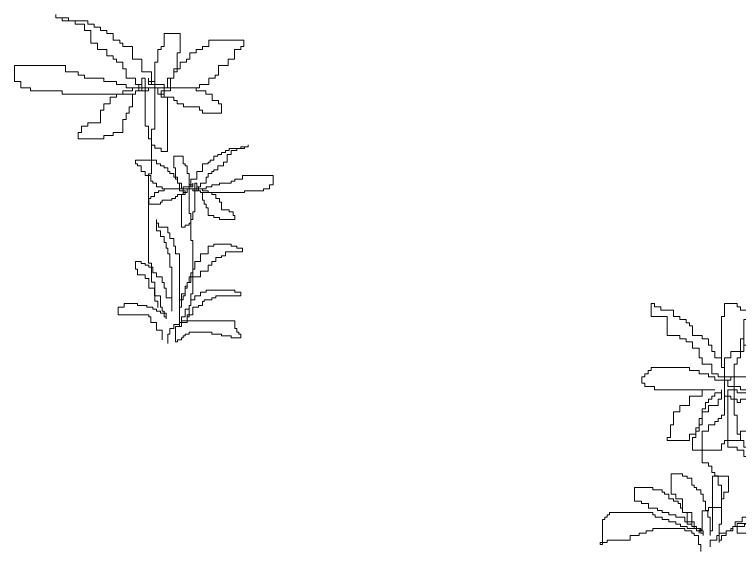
# Model space of a CAD drawing. Header units: millimetres. Extents: x -37049 to 129367, y 25385 to 90033.
# Drawn here: x 22483 to 24635, y 52378 to 53971 of the extents above; entities that cross this region are included whole.
import ezdxf

# ---------------------------------------------------------------- set-up
doc = ezdxf.new("R2010")
doc.units = ezdxf.units.MM
doc.header["$MEASUREMENT"] = 0
doc.layers.add('NCAY', color=3, linetype='Continuous', lineweight=13)

# ---------------------------------------------------------------- blocks, each defined once
blk = doc.blocks.new('A$C1D4E676D')
at = {"layer": 'NCAY', "color": 7}
for p, q in [((123, 966.6), (123, 976)), ((123, 976), (123, 966.6)), ((160.8, 966.6), (123, 966.6)), ((123, 966.6), (141.9, 966.6)), ((141.9, 966.6), (141.9, 957.1)), ((141.9, 957.1), (179.7, 957.1)), ((160.8, 957.1), (160.8, 966.6)), ((217.6, 957.1), (160.8, 957.1)), ((179.7, 957.1), (179.7, 947.7)), ((179.7, 947.7), (208.1, 947.7)), ((208.1, 947.7), (208.1, 928.8)), ((217.6, 947.7), (217.6, 957.1)), ((236.5, 947.7), (217.6, 947.7)), ((236.5, 938.2), (236.5, 947.7)), ((208.1, 928.8), (227, 928.8)), ((227, 928.8), (227, 891)), ((255.4, 938.2), (236.5, 938.2)), ((255.4, 928.8), (255.4, 938.2)), ((274.3, 928.8), (255.4, 928.8)), ((274.3, 919.3), (274.3, 928.8)), ((293.2, 919.3), (274.3, 919.3)), ((293.2, 900.4), (293.2, 919.3)), ((491.9, 919.3), (444.6, 919.3)), ((444.6, 919.3), (444.6, 881.5)), ((491.9, 862.6), (491.9, 919.3)), ((227, 891), (245.9, 891)), ((245.9, 891), (245.9, 872.1)), ((312.2, 900.4), (293.2, 900.4)), ((312.2, 891), (312.2, 900.4)), ((321.6, 891), (312.2, 891)), ((321.6, 881.5), (321.6, 891)), ((577, 900.4), (577, 881.5)), ((681.1, 900.4), (577, 900.4)), ((681.1, 881.5), (681.1, 900.4)), ((245.9, 872.1), (274.3, 872.1)), ((274.3, 872.1), (274.3, 853.2)), ((350, 881.5), (321.6, 881.5)), ((350, 843.7), (350, 881.5)), ((435.1, 872.1), (425.7, 872.1)), ((425.7, 872.1), (425.7, 834.3)), ((444.6, 881.5), (435.1, 881.5)), ((435.1, 881.5), (435.1, 872.1)), ((482.4, 806), (482.4, 862.6)), ((482.4, 862.6), (491.9, 862.6)), ((520.3, 862.6), (520.3, 843.7)), ((539.2, 862.6), (520.3, 862.6)), ((558.1, 872.1), (539.2, 872.1)), ((539.2, 872.1), (539.2, 862.6)), ((577, 881.5), (558.1, 881.5)), ((558.1, 881.5), (558.1, 872.1)), ((652.7, 843.7), (652.7, 872.1)), ((652.7, 872.1), (671.6, 872.1)), ((671.6, 872.1), (671.6, 881.5)), ((671.6, 881.5), (681.1, 881.5)), ((274.3, 853.2), (293.2, 853.2)), ((293.2, 853.2), (293.2, 843.7)), ((293.2, 843.7), (302.7, 843.7)), ((302.7, 843.7), (302.7, 834.3)), ((378.4, 843.7), (350, 843.7)), ((378.4, 806), (378.4, 843.7)), ((520.3, 843.7), (510.8, 843.7)), ((510.8, 843.7), (510.8, 834.3)), ((633.8, 824.9), (633.8, 843.7)), ((633.8, 843.7), (652.7, 843.7)), ((151.3, 824.9), (0, 824.9)), ((0, 824.9), (0, 777.6)), ((151.3, 806), (151.3, 824.9)), ((302.7, 834.3), (321.6, 834.3)), ((321.6, 834.3), (321.6, 815.4)), ((416.2, 834.3), (416.2, 635.9)), ((425.7, 834.3), (416.2, 834.3)), ((510.8, 834.3), (491.9, 834.3)), ((491.9, 834.3), (491.9, 815.4)), ((605.4, 796.5), (605.4, 824.9)), ((605.4, 824.9), (633.8, 824.9)), ((189.2, 806), (151.3, 806)), ((189.2, 796.5), (189.2, 806)), ((208.1, 796.5), (189.2, 796.5)), ((208.1, 787.1), (208.1, 796.5)), ((321.6, 815.4), (331.1, 815.4)), ((331.1, 815.4), (331.1, 787.1)), ((406.7, 806), (378.4, 806)), ((406.7, 768.2), (406.7, 806)), ((473, 815.4), (473, 787.1)), ((491.9, 815.4), (473, 815.4)), ((473, 787.1), (473, 806)), ((473, 806), (482.4, 806)), ((595.9, 787.1), (595.9, 796.5)), ((595.9, 796.5), (605.4, 796.5)), ((0, 777.6), (18.9, 777.6)), ((18.9, 777.6), (18.9, 758.7)), ((264.9, 787.1), (208.1, 787.1)), ((264.9, 777.6), (264.9, 787.1)), ((302.7, 777.6), (264.9, 777.6)), ((302.7, 768.2), (302.7, 777.6)), ((331.1, 787.1), (359.4, 787.1)), ((359.4, 787.1), (359.4, 768.2)), ((378.4, 768.2), (378.4, 787.1)), ((378.4, 787.1), (387.8, 787.1)), ((387.8, 787.1), (387.8, 645.3)), ((397.3, 768.2), (397.3, 787.1)), ((397.3, 787.1), (397.3, 777.6)), ((397.3, 777.6), (416.2, 777.6)), ((416.2, 777.6), (416.2, 768.2)), ((473, 787.1), (454, 787.1)), ((454, 787.1), (454, 758.7)), ((463.5, 749.3), (463.5, 787.1)), ((463.5, 787.1), (473, 787.1)), ((577, 768.2), (577, 787.1)), ((577, 787.1), (595.9, 787.1)), ((18.9, 758.7), (47.3, 758.7)), ((47.3, 758.7), (47.3, 749.3)), ((331.1, 768.2), (302.7, 768.2)), ((331.1, 758.7), (331.1, 768.2)), ((368.9, 758.7), (331.1, 758.7)), ((416.2, 758.7), (350, 758.7)), ((350, 758.7), (350, 749.3)), ((359.4, 768.2), (378.4, 768.2)), ((368.9, 749.3), (368.9, 768.2)), ((368.9, 768.2), (378.4, 768.2)), ((368.9, 749.3), (368.9, 758.7)), ((378.4, 768.2), (378.4, 758.7)), ((378.4, 758.7), (397.3, 758.7)), ((378.4, 749.3), (378.4, 758.7)), ((378.4, 758.7), (416.2, 758.7)), ((416.2, 768.2), (397.3, 768.2)), ((397.3, 758.7), (397.3, 749.3)), ((416.2, 768.2), (444.6, 768.2)), ((416.2, 758.7), (416.2, 768.2)), ((539.2, 758.7), (416.2, 758.7)), ((416.2, 758.7), (548.6, 758.7)), ((425.7, 758.7), (416.2, 758.7)), ((425.7, 739.8), (425.7, 758.7)), ((444.6, 768.2), (444.6, 730.4)), ((454, 758.7), (444.6, 758.7)), ((444.6, 758.7), (444.6, 749.3)), ((539.2, 749.3), (539.2, 758.7)), ((548.6, 768.2), (577, 768.2)), ((548.6, 758.7), (548.6, 768.2)), ((47.3, 749.3), (141.9, 749.3)), ((141.9, 749.3), (141.9, 739.8)), ((141.9, 739.8), (359.4, 739.8)), ((321.6, 739.8), (302.7, 739.8)), ((302.7, 739.8), (302.7, 730.4)), ((321.6, 749.3), (321.6, 739.8)), ((350, 749.3), (321.6, 749.3)), ((350, 739.8), (359.4, 739.8)), ((350, 702), (350, 739.8)), ((359.4, 739.8), (359.4, 749.3)), ((359.4, 739.8), (359.4, 749.3)), ((359.4, 749.3), (378.4, 749.3)), ((359.4, 749.3), (368.9, 749.3)), ((397.3, 749.3), (368.9, 749.3)), ((435.1, 739.8), (425.7, 739.8)), ((435.1, 749.3), (435.1, 730.4)), ((444.6, 749.3), (435.1, 749.3)), ((435.1, 730.4), (435.1, 739.8)), ((435.1, 730.4), (435.1, 739.8)), ((435.1, 739.8), (444.6, 739.8)), ((444.6, 739.8), (444.6, 749.3)), ((444.6, 749.3), (463.5, 749.3)), ((567.5, 749.3), (539.2, 749.3)), ((567.5, 739.8), (567.5, 749.3)), ((586.5, 739.8), (567.5, 739.8)), ((586.5, 720.9), (586.5, 739.8)), ((283.8, 711.5), (264.9, 711.5)), ((264.9, 711.5), (264.9, 692.6)), ((302.7, 730.4), (283.8, 730.4)), ((283.8, 730.4), (283.8, 711.5)), ((454, 730.4), (435.1, 730.4)), ((444.6, 730.4), (473, 730.4)), ((454, 569.8), (454, 730.4)), ((473, 730.4), (473, 720.9)), ((473, 720.9), (482.4, 720.9)), ((482.4, 720.9), (482.4, 711.5)), ((482.4, 711.5), (501.3, 711.5)), ((501.3, 711.5), (501.3, 702)), ((605.4, 720.9), (586.5, 720.9)), ((605.4, 711.5), (605.4, 720.9)), ((614.8, 711.5), (605.4, 711.5)), ((614.8, 683.1), (614.8, 711.5)), ((264.9, 692.6), (255.4, 692.6)), ((255.4, 692.6), (255.4, 654.8)), ((340.5, 683.1), (340.5, 702)), ((340.5, 702), (350, 702)), ((501.3, 702), (548.6, 702)), ((548.6, 702), (548.6, 692.6)), ((548.6, 692.6), (558.1, 692.6)), ((558.1, 692.6), (558.1, 683.1)), ((331.1, 664.2), (331.1, 683.1)), ((331.1, 683.1), (340.5, 683.1)), ((558.1, 683.1), (614.8, 683.1)), ((217.6, 654.8), (217.6, 645.3)), ((255.4, 654.8), (217.6, 654.8)), ((321.6, 626.5), (321.6, 664.2)), ((321.6, 664.2), (331.1, 664.2)), ((198.6, 626.5), (189.2, 626.5)), ((189.2, 626.5), (189.2, 607.6)), ((217.6, 645.3), (198.6, 645.3)), ((198.6, 645.3), (198.6, 626.5)), ((293.2, 617), (293.2, 626.5)), ((293.2, 626.5), (321.6, 626.5)), ((387.8, 645.3), (397.3, 645.3)), ((397.3, 645.3), (397.3, 607.6)), ((416.2, 635.9), (406.7, 635.9)), ((406.7, 635.9), (406.7, 503.6)), ((189.2, 607.6), (264.9, 607.6)), ((264.9, 607.6), (264.9, 617)), ((264.9, 617), (293.2, 617)), ((397.3, 607.6), (406.7, 607.6)), ((406.7, 607.6), (406.7, 588.7)), ((406.7, 588.7), (416.2, 588.7)), ((416.2, 588.7), (416.2, 579.2)), ((671.3, 578.2), (671.3, 583.9)), ((671.3, 583.9), (694, 583.9)), ((694, 583.9), (682.6, 583.9)), ((682.6, 583.9), (682.6, 578.2)), ((694, 583.9), (694, 589.5)), ((694, 589.5), (694, 583.9)), ((416.2, 579.2), (435.1, 579.2)), ((435.1, 579.2), (435.1, 569.8)), ((435.1, 569.8), (454, 569.8)), ((603.2, 555.5), (603.2, 561.2)), ((603.2, 561.2), (614.5, 561.2)), ((614.5, 566.9), (625.9, 566.9)), ((614.5, 561.2), (614.5, 566.9)), ((625.9, 566.9), (625.9, 572.5)), ((625.9, 572.5), (637.2, 572.5)), ((642.9, 561.2), (631.5, 561.2)), ((631.5, 561.2), (631.5, 538.5)), ((637.2, 572.5), (637.2, 578.2)), ((637.2, 578.2), (671.3, 578.2)), ((659.9, 572.5), (642.9, 572.5)), ((642.9, 572.5), (642.9, 561.2)), ((659.9, 578.2), (659.9, 572.5)), ((682.6, 578.2), (659.9, 578.2)), ((359.1, 532.8), (359.1, 544.2)), ((359.1, 544.2), (421.5, 544.2)), ((421.5, 544.2), (421.5, 532.8)), ((472.6, 521.5), (472.6, 555.5)), ((472.6, 555.5), (501, 555.5)), ((501, 555.5), (501, 532.8)), ((574.8, 532.8), (574.8, 538.5)), ((574.8, 538.5), (580.5, 538.5)), ((580.5, 538.5), (580.5, 544.2)), ((580.5, 544.2), (591.8, 544.2)), ((591.8, 544.2), (591.8, 555.5)), ((591.8, 555.5), (603.2, 555.5)), ((631.5, 538.5), (620.2, 538.5)), ((620.2, 538.5), (620.2, 527.2)), ((364.8, 532.8), (359.1, 532.8)), ((364.8, 527.2), (364.8, 532.8)), ((376.1, 527.2), (364.8, 527.2)), ((376.1, 510.2), (376.1, 527.2)), ((421.5, 532.8), (432.9, 532.8)), ((432.9, 532.8), (432.9, 527.2)), ((432.9, 527.2), (444.2, 527.2)), ((444.2, 527.2), (444.2, 521.5)), ((444.2, 521.5), (455.6, 521.5)), ((455.6, 521.5), (455.6, 510.2)), ((478.3, 521.5), (472.6, 521.5)), ((478.3, 487.5), (478.3, 521.5)), ((501, 532.8), (506.7, 532.8)), ((506.7, 532.8), (506.7, 527.2)), ((506.7, 527.2), (512.3, 527.2)), ((512.3, 527.2), (512.3, 504.5)), ((557.8, 532.8), (574.8, 532.8)), ((557.8, 510.2), (557.8, 532.8)), ((620.2, 527.2), (603.2, 527.2)), ((603.2, 527.2), (603.2, 515.8)), ((387.5, 510.2), (376.1, 510.2)), ((387.5, 498.8), (387.5, 510.2)), ((404.5, 498.8), (387.5, 498.8)), ((397.3, 503.6), (397.3, 239.1)), ((406.7, 503.6), (397.3, 503.6)), ((404.5, 481.8), (404.5, 498.8)), ((455.6, 510.2), (461.3, 510.2)), ((461.3, 510.2), (461.3, 504.5)), ((461.3, 504.5), (472.6, 504.5)), ((472.6, 504.5), (472.6, 493.2)), ((512.3, 504.5), (518, 504.5)), ((518, 504.5), (518, 385.5)), ((540.7, 510.2), (557.8, 510.2)), ((540.7, 487.5), (540.7, 510.2)), ((586.1, 504.5), (574.8, 504.5)), ((574.8, 504.5), (574.8, 493.2)), ((591.8, 510.2), (586.1, 510.2)), ((586.1, 510.2), (586.1, 504.5)), ((603.2, 515.8), (591.8, 515.8)), ((591.8, 515.8), (591.8, 510.2)), ((676.9, 487.5), (676.9, 498.8)), ((676.9, 498.8), (767.7, 498.8)), ((767.7, 498.8), (767.7, 470.5)), ((410.2, 481.8), (404.5, 481.8)), ((410.2, 476.2), (410.2, 481.8)), ((421.5, 476.2), (410.2, 476.2)), ((421.5, 464.8), (421.5, 476.2)), ((472.6, 493.2), (484, 493.2)), ((484, 487.5), (478.3, 487.5)), ((484, 493.2), (484, 476.2)), ((484, 476.2), (484, 487.5)), ((484, 476.2), (495.3, 476.2)), ((489.6, 476.2), (484, 476.2)), ((489.6, 453.5), (489.6, 476.2)), ((495.3, 476.2), (495.3, 459.2)), ((523.7, 464.8), (523.7, 487.5)), ((523.7, 487.5), (540.7, 487.5)), ((529.4, 464.8), (529.4, 476.2)), ((529.4, 476.2), (529.4, 470.5)), ((535.1, 476.2), (535.1, 391.1)), ((540.7, 476.2), (535.1, 476.2)), ((540.7, 464.8), (540.7, 476.2)), ((569.1, 476.2), (552.1, 476.2)), ((552.1, 476.2), (552.1, 464.8)), ((574.8, 493.2), (569.1, 493.2)), ((569.1, 493.2), (569.1, 476.2)), ((608.8, 470.5), (608.8, 476.2)), ((608.8, 476.2), (642.9, 476.2)), ((642.9, 476.2), (642.9, 481.8)), ((642.9, 481.8), (654.2, 481.8)), ((654.2, 481.8), (654.2, 487.5)), ((654.2, 487.5), (676.9, 487.5)), ((438.6, 464.8), (421.5, 464.8)), ((427.2, 453.5), (444.2, 453.5)), ((427.2, 447.8), (427.2, 453.5)), ((438.6, 459.2), (438.6, 464.8)), ((518, 459.2), (438.6, 459.2)), ((444.2, 453.5), (444.2, 459.2)), ((444.2, 459.2), (518, 459.2)), ((501, 453.5), (489.6, 453.5)), ((495.3, 459.2), (501, 459.2)), ((518, 464.8), (501, 464.8)), ((501, 464.8), (501, 442.1)), ((501, 459.2), (501, 453.5)), ((501, 453.5), (506.7, 453.5)), ((501, 447.8), (501, 453.5)), ((506.7, 453.5), (506.7, 442.1)), ((512.3, 447.8), (512.3, 459.2)), ((512.3, 459.2), (518, 459.2)), ((529.4, 470.5), (518, 470.5)), ((518, 470.5), (518, 464.8)), ((518, 459.2), (518, 464.8)), ((518, 464.8), (529.4, 464.8)), ((540.7, 459.2), (518, 459.2)), ((518, 459.2), (557.8, 459.2)), ((529.4, 459.2), (529.4, 453.5)), ((540.7, 459.2), (529.4, 459.2)), ((529.4, 453.5), (546.4, 453.5)), ((552.1, 464.8), (540.7, 464.8)), ((540.7, 464.8), (540.7, 459.2)), ((546.4, 464.8), (540.7, 464.8)), ((540.7, 453.5), (540.7, 459.2)), ((552.1, 453.5), (540.7, 453.5)), ((546.4, 453.5), (546.4, 464.8)), ((546.4, 459.2), (569.1, 459.2)), ((546.4, 453.5), (546.4, 459.2)), ((552.1, 453.5), (546.4, 453.5)), ((552.1, 447.8), (552.1, 453.5)), ((552.1, 447.8), (552.1, 453.5)), ((557.8, 459.2), (557.8, 453.5)), ((557.8, 453.5), (574.8, 453.5)), ((569.1, 459.2), (569.1, 464.8)), ((569.1, 464.8), (586.1, 464.8)), ((574.8, 453.5), (574.8, 447.8)), ((586.1, 464.8), (586.1, 470.5)), ((586.1, 470.5), (608.8, 470.5)), ((739.4, 453.5), (682.6, 453.5)), ((682.6, 453.5), (682.6, 447.8)), ((756.4, 459.2), (739.4, 459.2)), ((739.4, 459.2), (739.4, 453.5)), ((767.7, 470.5), (756.4, 470.5)), ((756.4, 470.5), (756.4, 459.2)), ((398.8, 413.8), (398.8, 430.8)), ((398.8, 430.8), (404.5, 430.8)), ((404.5, 430.8), (404.5, 436.5)), ((404.5, 436.5), (415.9, 436.5)), ((415.9, 436.5), (415.9, 447.8)), ((415.9, 447.8), (427.2, 447.8)), ((478.3, 430.8), (466.9, 430.8)), ((466.9, 430.8), (466.9, 425.1)), ((484, 436.5), (478.3, 436.5)), ((478.3, 436.5), (478.3, 430.8)), ((501, 442.1), (484, 442.1)), ((484, 442.1), (484, 436.5)), ((495.3, 345.8), (495.3, 442.1)), ((495.3, 442.1), (506.7, 442.1)), ((506.7, 447.8), (501, 447.8)), ((506.7, 442.1), (506.7, 447.8)), ((506.7, 447.8), (512.3, 447.8)), ((506.7, 442.1), (506.7, 447.8)), ((682.6, 447.8), (552.1, 447.8)), ((557.8, 447.8), (552.1, 447.8)), ((557.8, 425.1), (557.8, 447.8)), ((574.8, 447.8), (586.1, 447.8)), ((586.1, 447.8), (586.1, 442.1)), ((586.1, 442.1), (597.5, 442.1)), ((597.5, 442.1), (597.5, 430.8)), ((597.5, 430.8), (608.8, 430.8)), ((608.8, 430.8), (608.8, 419.5)), ((432.9, 413.8), (398.8, 413.8)), ((438.6, 419.5), (432.9, 419.5)), ((432.9, 419.5), (432.9, 413.8)), ((466.9, 425.1), (438.6, 425.1)), ((438.6, 425.1), (438.6, 419.5)), ((563.4, 425.1), (557.8, 425.1)), ((563.4, 413.8), (563.4, 425.1)), ((569.1, 413.8), (563.4, 413.8)), ((569.1, 402.5), (569.1, 413.8)), ((608.8, 419.5), (614.5, 419.5)), ((614.5, 419.5), (614.5, 396.8)), ((535.1, 391.1), (529.4, 391.1)), ((529.4, 391.1), (529.4, 368.5)), ((574.8, 402.5), (569.1, 402.5)), ((574.8, 379.8), (574.8, 402.5)), ((614.5, 396.8), (637.2, 396.8)), ((637.2, 396.8), (637.2, 391.1)), ((637.2, 391.1), (648.6, 391.1)), ((648.6, 391.1), (648.6, 379.8)), ((421.5, 357.1), (421.5, 368.5)), ((421.5, 368.5), (421.5, 334.4)), ((518, 385.5), (523.7, 385.5)), ((523.7, 385.5), (523.7, 306.1)), ((529.4, 368.5), (523.7, 368.5)), ((523.7, 368.5), (523.7, 357.1)), ((591.8, 379.8), (574.8, 379.8)), ((591.8, 374.1), (591.8, 379.8)), ((608.8, 374.1), (591.8, 374.1)), ((608.8, 368.5), (608.8, 374.1)), ((654.2, 368.5), (608.8, 368.5)), ((648.6, 379.8), (654.2, 379.8)), ((654.2, 379.8), (654.2, 368.5)), ((427.2, 357.1), (421.5, 357.1)), ((427.2, 345.8), (427.2, 357.1)), ((455.6, 345.8), (427.2, 345.8)), ((455.6, 328.8), (455.6, 345.8)), ((506.7, 345.8), (495.3, 345.8)), ((518, 351.4), (506.7, 351.4)), ((506.7, 351.4), (506.7, 345.8)), ((523.7, 357.1), (518, 357.1)), ((518, 357.1), (518, 351.4)), ((421.5, 334.4), (432.9, 334.4)), ((432.9, 334.4), (432.9, 317.4)), ((461.3, 328.8), (455.6, 328.8)), ((461.3, 311.8), (461.3, 328.8)), ((432.9, 317.4), (444.2, 317.4)), ((444.2, 317.4), (444.2, 300.4)), ((472.6, 311.8), (461.3, 311.8)), ((472.6, 289.1), (472.6, 311.8)), ((523.7, 306.1), (529.4, 306.1)), ((529.4, 306.1), (529.4, 147.4)), ((444.2, 300.4), (449.9, 300.4)), ((449.9, 300.4), (449.9, 283.4)), ((449.9, 283.4), (455.6, 283.4)), ((455.6, 283.4), (455.6, 266.4)), ((478.3, 289.1), (472.6, 289.1)), ((478.3, 266.4), (478.3, 289.1)), ((574.8, 289.1), (574.8, 266.4)), ((591.8, 289.1), (574.8, 289.1)), ((642.9, 294.8), (591.8, 294.8)), ((591.8, 294.8), (591.8, 289.1)), ((642.9, 289.1), (642.9, 294.8)), ((659.9, 289.1), (642.9, 289.1)), ((659.9, 283.4), (659.9, 289.1)), ((676.9, 283.4), (659.9, 283.4)), ((676.9, 272.1), (676.9, 283.4)), ((455.6, 266.4), (461.3, 266.4)), ((461.3, 266.4), (461.3, 226.7)), ((489.6, 266.4), (478.3, 266.4)), ((489.6, 102), (489.6, 266.4)), ((574.8, 266.4), (552.1, 266.4)), ((552.1, 266.4), (552.1, 243.7)), ((614.5, 255.1), (614.5, 260.8)), ((614.5, 260.8), (625.9, 260.8)), ((625.9, 260.8), (625.9, 272.1)), ((625.9, 272.1), (676.9, 272.1)), ((376.1, 243.7), (359.1, 243.7)), ((359.1, 243.7), (359.1, 221.1)), ((376.1, 238.1), (376.1, 243.7)), ((387.5, 238.1), (376.1, 238.1)), ((387.5, 232.4), (387.5, 238.1)), ((397.3, 239.1), (406.7, 239.1)), ((406.7, 239.1), (406.7, 182.4)), ((535.1, 243.7), (535.1, 221.1)), ((552.1, 243.7), (535.1, 243.7)), ((586.1, 232.4), (586.1, 243.7)), ((586.1, 243.7), (597.5, 243.7)), ((597.5, 243.7), (597.5, 255.1)), ((597.5, 255.1), (614.5, 255.1)), ((359.1, 221.1), (364.8, 221.1)), ((364.8, 221.1), (364.8, 204.1)), ((398.8, 232.4), (387.5, 232.4)), ((398.8, 226.7), (398.8, 232.4)), ((410.2, 226.7), (398.8, 226.7)), ((410.2, 209.7), (410.2, 226.7)), ((461.3, 226.7), (466.9, 226.7)), ((466.9, 226.7), (466.9, 96.4)), ((535.1, 221.1), (529.4, 221.1)), ((529.4, 221.1), (529.4, 209.7)), ((552.1, 215.4), (574.8, 215.4)), ((552.1, 198.4), (552.1, 215.4)), ((574.8, 215.4), (574.8, 232.4)), ((574.8, 232.4), (586.1, 232.4)), ((364.8, 204.1), (387.5, 204.1)), ((387.5, 204.1), (387.5, 192.7)), ((421.5, 209.7), (410.2, 209.7)), ((421.5, 198.4), (421.5, 209.7)), ((438.6, 198.4), (421.5, 198.4)), ((438.6, 181.4), (438.6, 198.4)), ((523.7, 198.4), (518, 198.4)), ((518, 198.4), (518, 181.4)), ((529.4, 209.7), (523.7, 209.7)), ((523.7, 209.7), (523.7, 198.4)), ((523.7, 181.4), (523.7, 198.4)), ((523.7, 198.4), (552.1, 198.4)), ((387.5, 192.7), (398.8, 192.7)), ((398.8, 192.7), (398.8, 164.4)), ((406.7, 182.4), (416.2, 182.4)), ((416.2, 182.4), (416.2, 125.7)), ((444.2, 181.4), (438.6, 181.4)), ((444.2, 164.4), (444.2, 181.4)), ((512.3, 164.4), (512.3, 181.4)), ((512.3, 181.4), (523.7, 181.4)), ((518, 181.4), (512.3, 181.4)), ((512.3, 181.4), (512.3, 170.1)), ((398.8, 164.4), (415.9, 164.4)), ((415.9, 164.4), (415.9, 141.7)), ((449.9, 164.4), (444.2, 164.4)), ((449.9, 136), (449.9, 164.4)), ((512.3, 170.1), (506.7, 170.1)), ((506.7, 170.1), (506.7, 141.7)), ((506.7, 147.4), (506.7, 164.4)), ((506.7, 164.4), (512.3, 164.4)), ((569.1, 153.1), (552.1, 153.1)), ((552.1, 153.1), (552.1, 141.7)), ((654.2, 158.7), (569.1, 158.7)), ((569.1, 158.7), (569.1, 153.1)), ((654.2, 153.1), (654.2, 158.7)), ((671.3, 153.1), (654.2, 153.1)), ((671.3, 141.7), (671.3, 153.1)), ((415.9, 141.7), (432.9, 141.7)), ((432.9, 141.7), (432.9, 107.7)), ((466.9, 136), (449.9, 136)), ((466.9, 96.4), (466.9, 136)), ((489.6, 51), (489.6, 130.4)), ((489.6, 130.4), (495.3, 130.4)), ((495.3, 130.4), (495.3, 147.4)), ((495.3, 147.4), (506.7, 147.4)), ((501, 130.4), (495.3, 130.4)), ((495.3, 130.4), (495.3, 107.7)), ((506.7, 141.7), (501, 141.7)), ((501, 141.7), (501, 130.4)), ((529.4, 147.4), (523.7, 147.4)), ((523.7, 147.4), (523.7, 113.4)), ((535.1, 130.4), (523.7, 130.4)), ((523.7, 130.4), (523.7, 113.4)), ((535.1, 141.7), (535.1, 130.4)), ((552.1, 141.7), (535.1, 141.7)), ((563.4, 130.4), (586.1, 130.4)), ((563.4, 124.7), (563.4, 130.4)), ((586.1, 130.4), (586.1, 136)), ((586.1, 136), (597.5, 136)), ((597.5, 136), (597.5, 141.7)), ((597.5, 141.7), (671.3, 141.7)), ((325.1, 107.7), (308, 107.7)), ((308, 107.7), (308, 85)), ((364.8, 119), (325.1, 119)), ((325.1, 119), (325.1, 107.7)), ((364.8, 113.4), (364.8, 119)), ((393.2, 113.4), (364.8, 113.4)), ((393.2, 107.7), (393.2, 113.4)), ((410.2, 107.7), (393.2, 107.7)), ((410.2, 102), (410.2, 107.7)), ((416.2, 125.7), (425.7, 125.7)), ((425.7, 125.7), (425.7, 106.8)), ((432.9, 107.7), (438.6, 107.7)), ((438.6, 107.7), (438.6, 96.4)), ((495.3, 107.7), (489.6, 107.7)), ((489.6, 107.7), (489.6, 102)), ((523.7, 113.4), (518, 113.4)), ((518, 113.4), (518, 102)), ((523.7, 113.4), (518, 113.4)), ((518, 113.4), (518, 79.4)), ((529.4, 85), (529.4, 107.7)), ((529.4, 107.7), (546.4, 107.7)), ((546.4, 107.7), (546.4, 113.4)), ((546.4, 113.4), (557.8, 113.4)), ((557.8, 113.4), (557.8, 124.7)), ((557.8, 124.7), (563.4, 124.7)), ((421.5, 102), (410.2, 102)), ((421.5, 96.4), (421.5, 102)), ((432.9, 96.4), (421.5, 96.4)), ((432.9, 90.7), (432.9, 96.4)), ((449.9, 90.7), (432.9, 90.7)), ((438.6, 96.4), (444.2, 96.4)), ((444.2, 96.4), (444.2, 79.4)), ((449.9, 73.7), (449.9, 90.7)), ((518, 102), (506.7, 102)), ((506.7, 102), (506.7, 79.4)), ((308, 85), (398.8, 85)), ((398.8, 85), (398.8, 79.4)), ((398.8, 79.4), (404.5, 79.4)), ((404.5, 79.4), (404.5, 62.4)), ((444.2, 79.4), (449.9, 79.4)), ((449.9, 79.4), (449.9, 73.7)), ((506.7, 79.4), (495.3, 79.4)), ((495.3, 79.4), (495.3, 62.4)), ((495.3, 62.4), (495.3, 68)), ((495.3, 68), (654.2, 68)), ((512.3, 62.4), (512.3, 85)), ((512.3, 85), (529.4, 85)), ((518, 79.4), (512.3, 79.4)), ((512.3, 79.4), (512.3, 68)), ((654.2, 68), (654.2, 45.3)), ((404.5, 62.4), (421.5, 62.4)), ((421.5, 62.4), (421.5, 39.7)), ((461.3, 45.3), (472.6, 45.3)), ((461.3, 28.3), (461.3, 45.3)), ((472.6, 45.3), (472.6, 56.7)), ((472.6, 56.7), (489.6, 56.7)), ((478.3, 51), (495.3, 51)), ((478.3, 5.7), (478.3, 51)), ((489.6, 56.7), (489.6, 62.4)), ((489.6, 62.4), (495.3, 62.4)), ((495.3, 62.4), (489.6, 62.4)), ((489.6, 62.4), (489.6, 51)), ((495.3, 51), (495.3, 62.4)), ((495.3, 62.4), (512.3, 62.4)), ((654.2, 45.3), (659.9, 45.3)), ((659.9, 45.3), (659.9, 34)), ((421.5, 39.7), (438.6, 39.7)), ((438.6, 39.7), (438.6, 11.3)), ((455.6, 0), (455.6, 28.3)), ((455.6, 28.3), (461.3, 28.3)), ((506.7, 22.7), (501, 22.7)), ((501, 22.7), (501, 17)), ((518, 28.3), (506.7, 28.3)), ((506.7, 28.3), (506.7, 22.7)), ((518, 34), (518, 28.3)), ((586.1, 34), (518, 34)), ((586.1, 28.3), (586.1, 34)), ((614.5, 28.3), (586.1, 28.3)), ((614.5, 22.7), (614.5, 28.3)), ((642.9, 22.7), (614.5, 22.7)), ((642.9, 17), (642.9, 22.7)), ((659.9, 34), (665.6, 34)), ((665.6, 34), (665.6, 28.3)), ((665.6, 28.3), (671.3, 28.3)), ((671.3, 28.3), (671.3, 17)), ((455.6, 5.7), (455.6, 0)), ((484, 5.7), (478.3, 5.7)), ((495.3, 11.3), (484, 11.3)), ((484, 11.3), (484, 5.7)), ((501, 17), (495.3, 17)), ((495.3, 17), (495.3, 11.3)), ((671.3, 17), (642.9, 17))]:
    blk.add_line(p, q, dxfattribs=at)
blk = doc.blocks.new('A$C22AB2178')
at = {"layer": 'NCAY'}
for points in [[(520.1, 1112.8), (520.1, 1065.6), (548.4, 1065.6), (548.4, 1027.8), (576.8, 1027.8), (576.8, 990), (605.2, 990), (605.2, 980.5), (624.1, 980.5), (624.1, 971.1), (633.6, 971.1), (633.6, 942.7), (643, 942.7), (643, 914.4), (661.9, 914.4), (661.9, 886.1), (652.5, 886.1), (652.5, 857.7), (643, 857.7), (643, 725.4), (661.9, 725.4), (661.9, 697.1), (671.4, 697.1), (671.4, 574.3), (709.2, 574.3), (709.2, 545.9), (718.7, 545.9), (718.7, 489.3), (737.6, 489.3), (737.6, 479.8), (747.1, 479.8), (747.1, 470.4), (756.5, 470.4), (756.5, 442), (766, 442), (766, 432.6), (775.4, 432.6), (775.4, 404.2), (794.4, 404.2), (794.4, 347.5)], [(510.6, 1084.5), (510.6, 980.5), (491.7, 980.5), (491.7, 886.1), (472.8, 886.1), (472.8, 791.6), (453.8, 791.6), (453.8, 772.7), (444.4, 772.7), (444.4, 734.9), (434.9, 734.9), (434.9, 687.7), (425.5, 687.7), (425.5, 593.2), (387.6, 593.2), (387.6, 574.3), (368.7, 574.3), (368.7, 404.2), (359.2, 404.2), (359.2, 394.8), (349.8, 394.8), (349.8, 385.3), (340.3, 385.3), (340.3, 375.9), (321.4, 375.9), (321.4, 357), (302.5, 357), (302.5, 262.5), (321.4, 262.5), (321.4, 253.1), (330.9, 253.1), (330.9, 234.2), (340.3, 234.2), (340.3, 224.7), (349.8, 224.7), (349.8, 196.4), (359.2, 196.4), (359.2, 130.3), (321.4, 130.3), (321.4, 120.8), (302.5, 120.8), (302.5, 64.1), (293, 64.1), (293, 54.7)], [(463.3, 838.8), (463.3, 772.7), (472.8, 772.7), (472.8, 753.8), (482.2, 753.8), (482.2, 734.9), (491.7, 734.9), (491.7, 725.4), (510.6, 725.4), (510.6, 706.6), (520.1, 706.6), (520.1, 697.1), (529.5, 697.1), (529.5, 687.7), (539, 687.7), (539, 668.8), (548.4, 668.8), (548.4, 659.3), (576.8, 659.3), (576.8, 649.9), (586.3, 649.9), (586.3, 640.4), (595.7, 640.4), (595.7, 631), (605.2, 631), (605.2, 621.5), (614.6, 621.5), (614.6, 602.6), (624.1, 602.6), (624.1, 593.2), (643, 593.2), (643, 583.7), (652.5, 583.7), (652.5, 574.3), (661.9, 574.3), (661.9, 564.8), (671.4, 564.8), (671.4, 555.4), (605.2, 555.4), (605.2, 593.2), (557.9, 593.2), (557.9, 612.1), (539, 612.1), (539, 631), (529.5, 631), (529.5, 640.4), (520.1, 640.4), (520.1, 649.9), (501.1, 649.9), (501.1, 678.2), (491.7, 678.2), (491.7, 687.7), (482.2, 687.7), (482.2, 697.1), (472.8, 697.1), (472.8, 716), (453.8, 716), (453.8, 725.4), (444.4, 725.4), (444.4, 621.5), (453.8, 621.5), (453.8, 602.6), (463.3, 602.6), (463.3, 583.7), (472.8, 583.7), (472.8, 564.8), (482.2, 564.8), (482.2, 536.5), (501.1, 536.5), (501.1, 527), (510.6, 527), (510.6, 517.6), (529.5, 517.6), (529.5, 489.3), (557.9, 489.3), (557.9, 442), (595.7, 442), (595.7, 413.7), (614.6, 413.7), (614.6, 404.2), (624.1, 404.2), (624.1, 385.3), (643, 385.3), (643, 375.9), (624.1, 375.9), (624.1, 385.3), (605.2, 385.3), (605.2, 394.8), (567.3, 394.8), (567.3, 413.7), (548.4, 413.7), (548.4, 423.1), (539, 423.1), (539, 451.5), (529.5, 451.5), (529.5, 479.8), (520, 479.8), (520, 508.2), (501.1, 508.2), (501.1, 517.6), (491.7, 517.6), (491.7, 545.9), (472.8, 545.9), (472.8, 564.8), (463.3, 564.8), (463.3, 574.3), (453.8, 574.3), (453.8, 612.1), (425.5, 612.1), (425.5, 631), (416, 631), (416, 574.3), (406.5, 574.3), (406.5, 555.4), (397.1, 555.4), (397.1, 404.2), (406.5, 404.2), (406.5, 347.5), (416, 347.5), (416, 328.7), (425.5, 328.7), (425.5, 309.8), (434.9, 309.8), (434.9, 300.3), (453.8, 300.3), (453.8, 272), (482.2, 272), (482.2, 253.1), (491.7, 253.1), (491.7, 224.7), (482.2, 224.7), (482.2, 243.6), (472.7, 243.6), (472.7, 253.1), (453.8, 253.1), (453.8, 272), (434.9, 272), (434.9, 281.4), (425.5, 281.4), (425.5, 300.3), (406.5, 300.3), (406.5, 309.8), (378.2, 309.8), (378.2, 328.7), (416, 328.7), (416, 357), (434.9, 357), (434.9, 404.2), (444.4, 404.2), (444.4, 442), (434.9, 442), (434.9, 451.5), (416, 451.5), (416, 442), (406.5, 442), (406.5, 451.5), (387.6, 451.5), (387.6, 460.9), (368.7, 460.9), (368.7, 545.9), (359.2, 545.9), (359.2, 574.3), (340.3, 574.3), (340.3, 593.2), (330.9, 593.2), (330.9, 612.1), (321.4, 612.1), (321.4, 631), (302.5, 631), (302.5, 640.4), (274.1, 640.4), (274.1, 668.8), (264.7, 668.8), (264.7, 678.2), (255.2, 678.2), (255.2, 687.7), (236.3, 687.7), (236.3, 697.1), (217.4, 697.1), (217.4, 716), (179.5, 716), (179.5, 725.5), (160.6, 725.5), (160.6, 734.9), (151.1, 734.9), (151.1, 697.1), (198.4, 697.1), (198.4, 640.4), (236.3, 640.4), (236.3, 631), (255.2, 631), (255.2, 621.5), (274.1, 621.5), (274.1, 602.6), (293, 602.6), (293, 574.3), (302.5, 574.3), (302.5, 555.4), (330.9, 555.4), (330.9, 527.1), (349.8, 527.1), (349.8, 517.6), (387.6, 517.6), (387.6, 508.2), (340.3, 508.2), (340.3, 517.6), (321.4, 517.6), (321.4, 527.1), (293, 527.1), (293, 536.5), (264.7, 536.5), (264.7, 545.9), (151.1, 546), (151.1, 536.5), (141.7, 536.5), (141.7, 527.1), (132.2, 527.1), (132.2, 517.6), (122.8, 517.6), (122.8, 498.7), (132.2, 498.7), (132.2, 489.3), (160.6, 489.3), (160.6, 479.8), (340.3, 479.8), (302.5, 479.8), (302.5, 460.9), (264.7, 460.9), (264.7, 432.6), (236.3, 432.6), (236.3, 413.7), (217.4, 413.7), (217.4, 375.9), (207.9, 375.9), (207.9, 338.1), (198.4, 338.1), (198.4, 328.7), (264.7, 328.7), (264.7, 347.5), (283.6, 347.5), (283.6, 366.4), (293, 366.4), (293, 394.8), (302.5, 394.8), (302.5, 423.1), (311.9, 423.1), (311.9, 442), (321.4, 442), (321.4, 451.5), (330.9, 451.5), (330.9, 460.9), (340.3, 460.9), (340.3, 470.4), (359.2, 470.4), (359.2, 479.8), (359.2, 451.5), (349.8, 451.5), (349.8, 432.6), (321.4, 432.6), (321.4, 413.7), (302.5, 413.7), (302.5, 375.9), (293, 375.9), (293, 357), (283.6, 357), (283.6, 338.1), (274.1, 338.1), (274.1, 300.3), (359.2, 300.3), (359.2, 319.2), (368.7, 319.2), (368.7, 328.7), (378.2, 328.7), (378.2, 479.8), (406.5, 479.8), (406.5, 470.4), (444.4, 470.4), (444.4, 432.6), (472.8, 432.6), (472.8, 413.7), (491.7, 413.7), (491.7, 394.8), (501.1, 394.8), (501.1, 366.4), (548.4, 366.4), (548.4, 413.7), (520, 413.7), (520, 432.6), (491.7, 432.6), (491.7, 451.5), (472.8, 451.5), (472.8, 460.9), (434.9, 460.9), (434.9, 479.8), (416, 479.8), (416, 489.3), (378.2, 489.3), (378.2, 508.2), (387.6, 508.2), (387.6, 517.6), (482.2, 517.6), (482.2, 536.5), (576.8, 536.5), (576.8, 564.8), (605.2, 564.8), (605.2, 678.2), (501.1, 678.2), (501.1, 631), (482.2, 631), (482.2, 602.6), (472.8, 602.6), (472.8, 583.7), (444.4, 583.7), (444.4, 555.4), (434.9, 555.4), (434.9, 545.9), (434.9, 716), (416, 716), (416, 725.4), (406.5, 725.4), (406.5, 734.9), (368.7, 734.9), (368.7, 697.1), (359.2, 697.1), (359.2, 564.8)], [(737.6, 7.4), (775.4, 7.4), (775.4, 35.8), (803.8, 35.8), (803.8, 45.2), (822.7, 45.2), (822.7, 54.7), (870, 54.7), (870, 64.1), (974.1, 64.1), (974.1, 73.6), (1002.5, 73.6), (1002.5, 83), (1125.4, 83), (1125.4, 92.4), (1153.8, 92.4), (1153.8, 101.9), (1172.7, 101.9), (1172.7, 130.2), (907.9, 130.2), (907.9, 120.8), (898.4, 120.8), (898.4, 111.3), (879.5, 111.3), (879.5, 101.9), (851.1, 101.9), (851.1, 92.5), (832.2, 92.5), (832.2, 83), (822.7, 83), (822.7, 73.6), (813.3, 73.6), (813.3, 64.1), (803.8, 64.1), (803.8, 54.7), (794.4, 54.7), (794.4, 45.2), (784.9, 45.2), (784.9, 35.8), (775.4, 35.8), (775.4, 26.3), (766, 26.3), (766, 7.4), (766, 35.8), (784.9, 35.8), (784.9, 73.6), (822.7, 73.6), (822.7, 111.3), (851.1, 111.3), (851.1, 149.1), (870, 149.1), (870, 186.9), (889, 186.9), (889, 281.4), (879.5, 281.4), (879.5, 253.1), (841.7, 253.1), (841.7, 205.8), (822.7, 205.8), (822.7, 186.9), (813.3, 186.9), (813.3, 149.1), (803.8, 149.1), (803.8, 120.8), (794.4, 120.8), (794.4, 73.6), (775.4, 73.6), (775.4, 35.8), (766, 35.8), (766, 26.3), (766, 215.3), (775.4, 215.3), (775.4, 366.4), (766, 366.4), (766, 394.8), (728.1, 394.8), (728.1, 347.5), (718.7, 347.5), (718.7, 45.2), (728.1, 45.2), (728.1, 35.8), (728.1, 168), (699.8, 168), (699.8, 215.3), (690.3, 215.3), (690.3, 234.2), (680.9, 234.2), (680.9, 262.5), (671.4, 262.5), (671.4, 290.9), (661.9, 290.9), (661.9, 309.8), (652.5, 309.8), (652.5, 328.6), (643, 328.6), (643, 338.1), (633.6, 338.1), (633.6, 347.5), (624.1, 347.5), (624.1, 357), (605.2, 357), (605.2, 215.3), (614.6, 215.3), (614.6, 186.9), (624.1, 186.9), (624.1, 158.6), (633.6, 158.6), (633.6, 139.7), (661.9, 139.7), (661.9, 120.8), (680.8, 120.8), (680.8, 101.9), (699.8, 101.9), (699.8, 83), (709.2, 83), (709.2, 35.8), (709.2, 73.6), (690.3, 73.6), (690.3, 92.5), (671.4, 92.5), (671.4, 139.7), (652.5, 139.7), (652.5, 158.6), (614.6, 158.6), (614.6, 177.5), (586.3, 177.5), (586.3, 196.4), (576.8, 196.4), (576.8, 205.8), (548.4, 205.8), (548.4, 215.3), (529.5, 215.3), (529.5, 224.7), (472.7, 224.7), (472.7, 168), (491.7, 168), (491.7, 149.1), (520, 149.1), (520, 111.4), (539, 111.4), (539, 101.9), (557.9, 101.9), (557.9, 92.5), (595.7, 92.5), (595.7, 73.6), (624.1, 73.6), (624.1, 64.1), (652.5, 64.1), (652.5, 54.7), (661.9, 54.7), (661.9, 45.2), (699.8, 45.2), (690.3, 45.2), (690.3, 54.7), (633.6, 54.7), (633.6, 64.1), (595.7, 64.1), (595.7, 73.6), (548.4, 73.6), (548.4, 83), (406.5, 83), (406.5, 54.7), (567.3, 54.7), (567.3, 45.2), (633.6, 45.2), (633.6, 35.8)], [(325.8, 13.6), (325.8, 33.9), (346.2, 33.9), (346.2, 47.5), (353, 47.5), (353, 54.2), (373.4, 54.2), (373.4, 61), (393.7, 61), (393.7, 74.6), (427.7, 74.6), (427.7, 81.4), (502.3, 81.4), (502.3, 74.6), (515.9, 74.6), (515.9, 108.5), (488.8, 108.5), (488.8, 115.3), (441.2, 115.3), (441.2, 101.7), (420.9, 101.7), (420.9, 88.1), (400.5, 88.1), (400.5, 74.6), (393.7, 74.6), (393.7, 67.8), (386.9, 67.8), (386.9, 61), (373.4, 61), (373.4, 47.5), (359.8, 47.5), (359.8, 33.9), (353, 33.9), (353, 27.1), (353, 81.4), (359.8, 81.4), (359.8, 155.9), (366.6, 155.9), (366.6, 176.3), (380.1, 176.3), (380.1, 223.7), (332.6, 223.7), (332.6, 61), (325.8, 61), (325.8, 47.5), (325.8, 101.7), (319, 101.7), (319, 122), (312.3, 122), (312.3, 149.2), (305.5, 149.2), (305.5, 169.5), (298.7, 169.5), (298.7, 183.1), (285.1, 183.1), (285.1, 189.8), (278.3, 189.8), (278.3, 196.6), (271.5, 196.6), (271.5, 217), (258, 217), (258, 223.7), (244.4, 223.7), (244.4, 230.5), (210.4, 230.5), (210.4, 169.5), (224, 169.5), (224, 155.9), (244.4, 155.9), (244.4, 115.3), (271.5, 115.3), (271.5, 88.1), (278.3, 88.1), (278.3, 67.8), (298.7, 67.8), (298.7, 61), (305.5, 61), (305.5, 47.5), (305.5, 54.2), (298.7, 54.2), (298.7, 61), (285.1, 61), (285.1, 74.6), (271.5, 74.6), (271.5, 81.4), (258, 81.4), (258, 115.3), (244.4, 115.3), (244.4, 128.8), (237.6, 128.8), (237.6, 142.4), (230.8, 142.4), (230.8, 149.2), (217.2, 149.2), (217.2, 155.9), (203.6, 155.9), (203.6, 169.5), (190.1, 169.5), (190.1, 176.3), (183.3, 176.3), (183.3, 183.1), (156.1, 183.1), (156.1, 189.8), (101.8, 189.8), (101.8, 149.2), (122.2, 149.2), (122.2, 142.4), (142.6, 142.4), (142.6, 128.8), (169.7, 128.8), (169.7, 122), (183.3, 122), (183.3, 115.3), (203.6, 115.3), (203.6, 108.5), (224, 108.5), (224, 101.7), (251.2, 101.7), (251.2, 88.1), (271.5, 88.1), (271.5, 74.6), (278.3, 74.6), (278.3, 67.8), (258, 67.8), (258, 74.6), (237.6, 74.6), (237.6, 81.4), (224, 81.4), (224, 88.1), (203.6, 88.1), (203.6, 94.9), (183.3, 94.9), (183.3, 101.7), (162.9, 101.7), (162.9, 108.5), (156.1, 108.5), (156.1, 115.3), (27.2, 115.3), (27.2, 108.5), (20.4, 108.5), (20.4, 101.7), (13.6, 101.7), (13.6, 94.9), (6.8, 94.9), (6.8, 20.3), (0, 20.3), (0, 27.1), (20.4, 27.1), (20.4, 33.9), (88.2, 33.9), (88.2, 47.5), (115.4, 47.5), (115.4, 54.2), (135.8, 54.2), (135.8, 61), (156.1, 61), (156.1, 67.8), (251.2, 67.8), (251.2, 61), (271.5, 61), (271.5, 54.2), (278.3, 54.2), (278.3, 47.5), (291.9, 47.5), (291.9, 20.3), (298.7, 20.3), (298.7, 0)]]:
    blk.add_lwpolyline(points, dxfattribs=at)

msp = doc.modelspace()

# ---------------------------------------------------------------- block references
at = {"layer": 'NCAY', "ltscale": 30}
for name, p in [('A$C1D4E676D', (22483.1, 52994.6)), ('A$C22AB2178', (24221.7, 52378.3))]:
    msp.add_blockref(name, p, dxfattribs=at)

doc.saveas('drawing.dxf')
